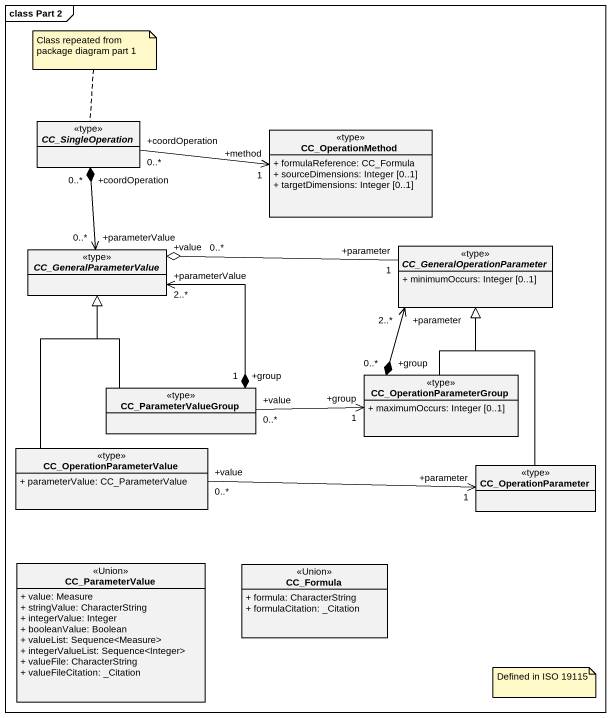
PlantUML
@startuml
mainframe class Part 2
hide circle
hide empty members
skinparam classAttributeIconSize 0
abstract class CC_SingleOperation <<type>>
class CC_OperationMethod <<type>> {
  + formulaReference: CC_Formula
  + sourceDimensions: Integer [0..1]
  + targetDimensions: Integer [0..1]
}
abstract class CC_GeneralParameterValue <<type>>
abstract class CC_GeneralOperationParameter <<type>> {
  + minimumOccurs: Integer [0..1]
}
class CC_ParameterValueGroup <<type>>
class CC_OperationParameterGroup <<type>> {
  + maximumOccurs: Integer [0..1]
}
class CC_OperationParameterValue <<type>> {
  + parameterValue: CC_ParameterValue
}
class CC_OperationParameter <<type>>
class CC_ParameterValue <<Union>> {
  + value: Measure
  + stringValue: CharacterString
  + integerValue: Integer
  + booleanValue: Boolean
  + valueList: Sequence<Measure>
  + integerValueList: Sequence<Integer>
  + valueFile: CharacterString
  + valueFileCitation: _Citation
}
class CC_Formula <<Union>> {
  + formula: CharacterString
  + formulaCitation: _Citation
}
CC_SingleOperation "+coordOperation\n0..*" -right-> "+method\n1" CC_OperationMethod
CC_SingleOperation "+coordOperation\n0..*" *--> "+parameterValue\n0..*" CC_GeneralParameterValue
CC_GeneralOperationParameter "+parameter\n1" -left-o "+value\n0..*" CC_GeneralParameterValue
CC_GeneralOperationParameter "+parameter\n2..*" <--* "+group\n0..*" CC_OperationParameterGroup
CC_ParameterValueGroup "+group\n1" *-up-> "+parameterValue\n2..*" CC_GeneralParameterValue
CC_ParameterValueGroup -up-|> CC_GeneralParameterValue
CC_ParameterValueGroup "+value\n0..*" -right-> "+group\n1" CC_OperationParameterGroup
CC_OperationParameterGroup -up-|> CC_GeneralOperationParameter
CC_OperationParameterValue -up-|> CC_GeneralParameterValue
CC_OperationParameter -up-|> CC_GeneralOperationParameter
CC_OperationParameter "+parameter\n1" <-left- "+value\n0..*" CC_OperationParameterValue
note top of CC_SingleOperation : Class repeated from package diagram part 1
note as N2
  Defined in ISO 19115
end note
@enduml
